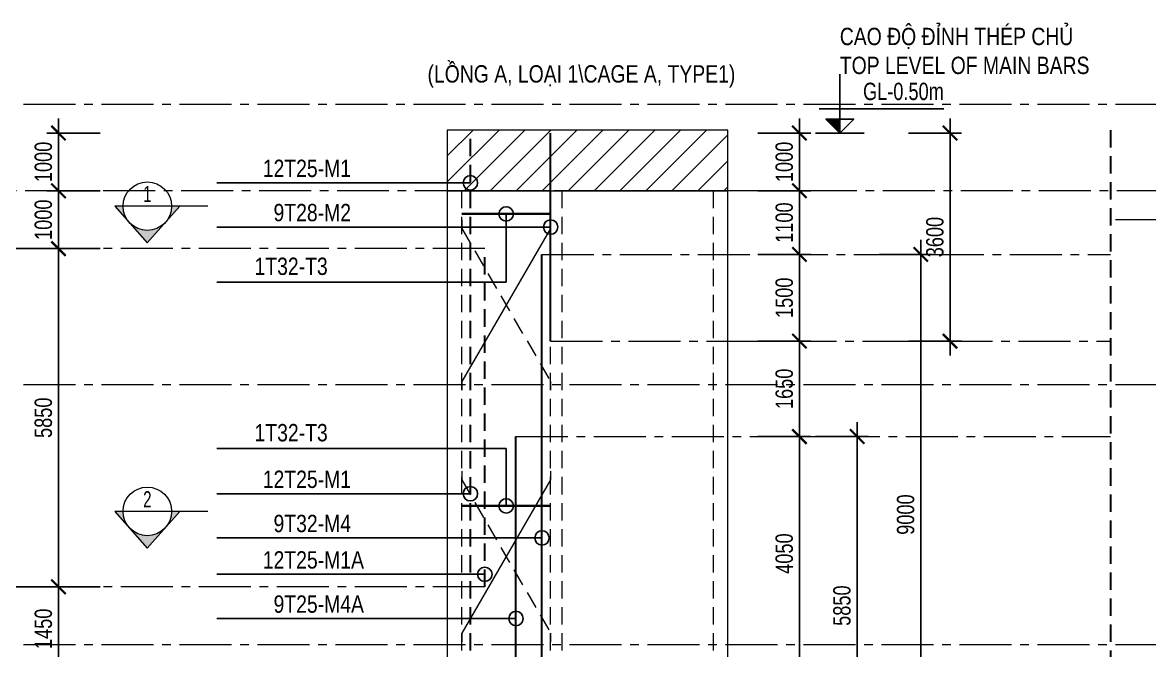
# Model space of a CAD drawing. Header units: millimetres. Extents: x 2611025 to 4139346, y -89870 to 101087.
# Drawn here: x 2910413 to 2929918, y -9450 to 1411 of the extents above; entities that cross this region are included whole.
import ezdxf
from ezdxf.enums import TextEntityAlignment as Align

# ---------------------------------------------------------------- set-up
doc = ezdxf.new("R2010")
doc.units = ezdxf.units.MM
doc.header["$LTSCALE"] = 1200
doc.header["$PDMODE"] = 35
for name, pattern in [('CENTER2', [1.125, 0.75, -0.125, 0.125, -0.125]), ('CONTINOUS', [0]), ('HIDDEN', [0.375, 0.25, -0.125])]:
    doc.linetypes.add(name, pattern=pattern)
for name, color, linetype, lineweight in [('1', 9, 'Continuous', 13), ('BOUND', 3, 'Continuous', 20), ('C1CO', 4, 'Continuous', 35), ('Grid line', 160, 'CENTER2', 5), ('HIDE', 8, 'HIDDEN', 13), ('K-THUOC', 1, 'Continuous', 18), ('LEADER', 8, 'Continuous', 9), ('T1CO', 4, 'Continuous', 20), ('T1HI', 4, 'HIDDEN', 13), ('TCHI', 4, 'HIDDEN', 30), ('TEXTMA', 2, 'Continuous', 13), ('TEXTVN', 2, 'Continuous', 20)]:
    doc.layers.add(name, color=color, linetype=linetype, lineweight=lineweight)
for name, color, linetype in [('CDC.02.DIM', 1, 'Continuous'), ('CDC.06.TEXT', 2, 'Continuous'), ('CDC.10.HATCH', 251, 'Continuous')]:
    doc.layers.add(name, color=color, linetype=linetype)
doc.styles.add('DB_Arial', font='arial.ttf', dxfattribs={"width": 0.8})
doc.styles.add('SMTEXT', font='arial.ttf', dxfattribs={"width": 0.75})
doc.styles.add('TEXTVN', font='VHELVCN.TTF', dxfattribs={"width": 0.8})
doc.dimstyles.new('BSV1-100', dxfattribs={"dimtxt": 300, "dimasz": 250, "dimexe": 200, "dimexo": 0, "dimgap": 108, "dimtad": 1, "dimdec": 0, "dimdsep": 46, "dimtxsty": 'SMTEXT', "dimblk": 'ARCHTICK', "dimcen": 100, "dimdle": 250, "dimclrd": 256, "dimclre": 256, "dimclrt": 1, "dimadec": 0, "dimazin": 0, "dimtfac": 1, "dimtdec": 0, "dimtix": 1, "dimtmove": 2, "dimatfit": 3, "dimfxl": 720, "dimfxlon": 1, "dimtolj": 1, "dimtzin": 0, "dimarcsym": 0})
doc.dimstyles.new('BSV25', dxfattribs={"dimtxt": 300, "dimasz": 250, "dimexe": 200, "dimexo": 0, "dimgap": 108, "dimtad": 1, "dimdec": 0, "dimlfac": 0.25, "dimdsep": 46, "dimtxsty": 'SMTEXT', "dimblk": 'ARCHTICK', "dimcen": 100, "dimdle": 250, "dimclrd": 256, "dimclre": 256, "dimclrt": 2, "dimadec": 0, "dimazin": 0, "dimtfac": 1, "dimtdec": 0, "dimtix": 1, "dimtmove": 2, "dimatfit": 3, "dimfxl": 800, "dimfxlon": 1, "dimtolj": 1, "dimtzin": 0, "dimarcsym": 0})

# ---------------------------------------------------------------- blocks, each defined once
blk = doc.blocks.new('_ArchTick')
at = {"color": 0, "linetype": 'ByBlock', "const_width": 0.15}
blk.add_lwpolyline([(-0.5, -0.5), (0.5, 0.5)], dxfattribs=at)
blk = doc.blocks.new('SIGSEC')
at = {"layer": '1', "lineweight": 9}
h = blk.add_hatch(color=256, dxfattribs=at)
h.dxf.hatch_style = 1
h.paths.add_polyline_path([(-420, 0), (-560, 0), (-315, -278, -0.182676)])
h = blk.add_hatch(color=256, dxfattribs=at)
h.dxf.hatch_style = 1
h.paths.add_polyline_path([(560, 0), (420, 0, -0.182676), (315, -278)])
h = blk.add_hatch(color=256, dxfattribs=at)
h.dxf.hatch_style = 1
h.paths.add_polyline_path([(315, -278, -0.451416), (-315, -278), (0, -635)])
at = {"layer": '1', "lineweight": 9, "elevation": 0}
blk.add_lwpolyline([(1050, 0), (-560, 0), (0, -635), (560, 0)], dxfattribs=at)
at = {"layer": '1', "lineweight": 9}
blk.add_circle((0, 0), 420, dxfattribs=at)
at = {"layer": 'BOUND', "lineweight": 9, "style": 'TEXTVN', "width": 0.8}
blk.add_attdef('SEC', text='', height=280, dxfattribs=at).set_placement((0, 210, 0), align=Align.MIDDLE_CENTER)
blk = doc.blocks.new('tag_cd')
at = {"layer": 'CDC.10.HATCH'}
blk.add_hatch(color=256, dxfattribs=at).paths.add_polyline_path([(180, 240), (420, 0), (420, 240)])
at = {"layer": 'CDC.02.DIM'}
for points in [[(420, 240), (420, 0), (660, 240), (180, 240), (420, 0), (420, 1020)], [(60, 420), (2220, 420)], [(0, 0), (840, 0)]]:
    blk.add_lwpolyline(points, dxfattribs=at)
at = {"layer": 'CDC.06.TEXT', "ltscale": 0.5, "style": 'SMTEXT', "width": 0.75}
blk.add_attdef('CD', text='', height=300, dxfattribs=at).set_placement((2220, 570), align=Align.RIGHT)
blk = doc.blocks.new('*D286')
at = {"layer": 'Defpoints', "color": 0, "transparency": 16777216}
for p in [(2902653, 0), (2902090, -4850), (2937204, -4850)]:
    blk.add_point(p, dxfattribs=at)
at = {"layer": 'K-THUOC', "lineweight": -2, "transparency": 16777216}
for p, q in [((2902090, 250), (2902090, -5100)), ((2902653, 0), (2901890, 0)), ((2902810, -4850), (2901890, -4850))]:
    blk.add_line(p, q, dxfattribs=at)
at = {"layer": 'K-THUOC', "lineweight": -2, "transparency": 16777216, "xscale": 250, "yscale": 250, "zscale": 250}
for p, rotation in [((2902090, 0), 90), ((2902090, -4850), 270)]:
    blk.add_blockref('_ArchTick', p, dxfattribs=dict(at, rotation=rotation))
at = {"layer": 'K-THUOC', "color": 1, "transparency": 16777216, "insert": (2901829, -2425), "char_height": 300, "attachment_point": 5, "rotation": 90, "style": 'SMTEXT'}
blk.add_mtext('\\A1;4850', dxfattribs=at)
blk = doc.blocks.new('*D287')
at = {"layer": 'Defpoints', "color": 0, "transparency": 16777216}
for p in [(2937204, -4850), (2902090, -9350), (2937204, -9350)]:
    blk.add_point(p, dxfattribs=at)
at = {"layer": 'K-THUOC', "lineweight": -2, "transparency": 16777216}
for p, q in [((2902090, -4600), (2902090, -9600)), ((2902810, -4850), (2901890, -4850)), ((2902810, -9350), (2901890, -9350))]:
    blk.add_line(p, q, dxfattribs=at)
at = {"layer": 'K-THUOC', "lineweight": -2, "transparency": 16777216, "xscale": 250, "yscale": 250, "zscale": 250}
for p, rotation in [((2902090, -4850), 90), ((2902090, -9350), 270)]:
    blk.add_blockref('_ArchTick', p, dxfattribs=dict(at, rotation=rotation))
at = {"layer": 'K-THUOC', "color": 1, "transparency": 16777216, "insert": (2901829, -7100), "char_height": 300, "attachment_point": 5, "rotation": 90, "style": 'SMTEXT'}
blk.add_mtext('\\A1;4500', dxfattribs=at)
blk = doc.blocks.new('*D288')
at = {"layer": 'Defpoints', "color": 0, "transparency": 16777216}
for p in [(2937204, -9350), (2902090, -13150), (2937204, -13150)]:
    blk.add_point(p, dxfattribs=at)
at = {"layer": 'K-THUOC', "lineweight": -2, "transparency": 16777216}
for p, q in [((2902090, -9100), (2902090, -13400)), ((2902810, -9350), (2901890, -9350)), ((2902810, -13150), (2901890, -13150))]:
    blk.add_line(p, q, dxfattribs=at)
at = {"layer": 'K-THUOC', "lineweight": -2, "transparency": 16777216, "xscale": 250, "yscale": 250, "zscale": 250}
for p, rotation in [((2902090, -9350), 90), ((2902090, -13150), 270)]:
    blk.add_blockref('_ArchTick', p, dxfattribs=dict(at, rotation=rotation))
at = {"layer": 'K-THUOC', "color": 1, "transparency": 16777216, "insert": (2901829, -11250), "char_height": 300, "attachment_point": 5, "rotation": 90, "style": 'SMTEXT'}
blk.add_mtext('\\A1;3800', dxfattribs=at)
blk = doc.blocks.new('*D297')
at = {"layer": 'Defpoints', "color": 0, "transparency": 16777216}
for p in [(2918164, -500), (2911035, -1500), (2917764, -1500)]:
    blk.add_point(p, dxfattribs=at)
at = {"layer": 'K-THUOC', "lineweight": -2, "transparency": 16777216}
for p, q in [((2911035, -250), (2911035, -1750)), ((2911755, -500), (2910835, -500)), ((2911755, -1500), (2910835, -1500))]:
    blk.add_line(p, q, dxfattribs=at)
at = {"layer": 'K-THUOC', "lineweight": -2, "transparency": 16777216, "xscale": 250, "yscale": 250, "zscale": 250}
for p, rotation in [((2911035, -500), 90), ((2911035, -1500), 270)]:
    blk.add_blockref('_ArchTick', p, dxfattribs=dict(at, rotation=rotation))
at = {"layer": 'K-THUOC', "color": 1, "transparency": 16777216, "insert": (2910774, -1000), "char_height": 300, "attachment_point": 5, "rotation": 90, "style": 'SMTEXT'}
blk.add_mtext('\\A1;1000', dxfattribs=at)
blk = doc.blocks.new('*D298')
at = {"layer": 'Defpoints', "color": 0, "transparency": 16777216}
for p in [(2917764, -1500), (2911035, -2500), (2917764, -2500)]:
    blk.add_point(p, dxfattribs=at)
at = {"layer": 'K-THUOC', "lineweight": -2, "transparency": 16777216}
for p, q in [((2911035, -1250), (2911035, -2750)), ((2911755, -1500), (2910835, -1500)), ((2911755, -2500), (2910835, -2500))]:
    blk.add_line(p, q, dxfattribs=at)
at = {"layer": 'K-THUOC', "lineweight": -2, "transparency": 16777216, "xscale": 250, "yscale": 250, "zscale": 250}
for p, rotation in [((2911035, -1500), 90), ((2911035, -2500), 270)]:
    blk.add_blockref('_ArchTick', p, dxfattribs=dict(at, rotation=rotation))
at = {"layer": 'K-THUOC', "color": 1, "transparency": 16777216, "insert": (2910774, -2000), "char_height": 300, "attachment_point": 5, "rotation": 90, "style": 'SMTEXT'}
blk.add_mtext('\\A1;1000', dxfattribs=at)
blk = doc.blocks.new('*D299')
at = {"layer": 'Defpoints', "color": 0, "transparency": 16777216}
for p in [(2917764, -2500), (2911035, -8350), (2917764, -8350)]:
    blk.add_point(p, dxfattribs=at)
at = {"layer": 'K-THUOC', "lineweight": -2, "transparency": 16777216}
for p, q in [((2911035, -2250), (2911035, -8600)), ((2911755, -2500), (2910835, -2500)), ((2911755, -8350), (2910835, -8350))]:
    blk.add_line(p, q, dxfattribs=at)
at = {"layer": 'K-THUOC', "lineweight": -2, "transparency": 16777216, "xscale": 250, "yscale": 250, "zscale": 250}
for p, rotation in [((2911035, -2500), 90), ((2911035, -8350), 270)]:
    blk.add_blockref('_ArchTick', p, dxfattribs=dict(at, rotation=rotation))
at = {"layer": 'K-THUOC', "color": 1, "transparency": 16777216, "insert": (2910774, -5425), "char_height": 300, "attachment_point": 5, "rotation": 90, "style": 'SMTEXT'}
blk.add_mtext('\\A1;5850', dxfattribs=at)
blk = doc.blocks.new('*D300')
at = {"layer": 'Defpoints', "color": 0, "transparency": 16777216}
for p in [(2917764, -8351), (2911035, -9800), (2917764, -9800)]:
    blk.add_point(p, dxfattribs=at)
at = {"layer": 'K-THUOC', "lineweight": -2, "transparency": 16777216}
for p, q in [((2911035, -8101), (2911035, -10050)), ((2911755, -8351), (2910835, -8351)), ((2911755, -9800), (2910835, -9800))]:
    blk.add_line(p, q, dxfattribs=at)
at = {"layer": 'K-THUOC', "lineweight": -2, "transparency": 16777216, "xscale": 250, "yscale": 250, "zscale": 250}
for p, rotation in [((2911035, -8351), 90), ((2911035, -9800), 270)]:
    blk.add_blockref('_ArchTick', p, dxfattribs=dict(at, rotation=rotation))
at = {"layer": 'K-THUOC', "color": 1, "transparency": 16777216, "insert": (2910774, -9076), "char_height": 300, "attachment_point": 5, "rotation": 90, "style": 'SMTEXT'}
blk.add_mtext('\\A1;1450', dxfattribs=at)
blk = doc.blocks.new('*D309')
at = {"layer": 'Defpoints', "color": 0, "transparency": 16777216}
for p in [(2909488, -500), (2918164, -500), (2918164, -11250)]:
    blk.add_point(p, dxfattribs=at)
at = {"layer": 'K-THUOC', "lineweight": -2, "transparency": 16777216}
for p, q in [((2909488, -11500), (2909488, -250)), ((2910208, -500), (2909288, -500)), ((2910208, -11250), (2909288, -11250))]:
    blk.add_line(p, q, dxfattribs=at)
at = {"layer": 'K-THUOC', "lineweight": -2, "transparency": 16777216, "xscale": 250, "yscale": 250, "zscale": 250}
for p, rotation in [((2909488, -500), 90), ((2909488, -11250), 270)]:
    blk.add_blockref('_ArchTick', p, dxfattribs=dict(at, rotation=rotation))
at = {"layer": 'K-THUOC', "color": 1, "transparency": 16777216, "insert": (2909227, -5875), "char_height": 300, "attachment_point": 5, "rotation": 90, "style": 'SMTEXT'}
blk.add_mtext('\\A1;10750', dxfattribs=at)
blk = doc.blocks.new('*D310')
at = {"layer": 'Defpoints', "color": 0, "transparency": 16777216}
for p in [(2918414, -2500), (2910133, -8350), (2918414, -8350)]:
    blk.add_point(p, dxfattribs=at)
at = {"layer": 'K-THUOC', "lineweight": -2, "transparency": 16777216}
for p, q in [((2910133, -2250), (2910133, -8600)), ((2910853, -2500), (2909933, -2500)), ((2910853, -8350), (2909933, -8350))]:
    blk.add_line(p, q, dxfattribs=at)
at = {"layer": 'K-THUOC', "lineweight": -2, "transparency": 16777216, "xscale": 250, "yscale": 250, "zscale": 250}
for p, rotation in [((2910133, -2500), 90), ((2910133, -8350), 270)]:
    blk.add_blockref('_ArchTick', p, dxfattribs=dict(at, rotation=rotation))
at = {"layer": 'K-THUOC', "color": 1, "transparency": 16777216, "insert": (2909872, -5425), "char_height": 300, "attachment_point": 5, "rotation": 90, "style": 'SMTEXT'}
blk.add_mtext('\\A1;5850', dxfattribs=at)
blk = doc.blocks.new('*D312')
at = {"layer": 'Defpoints', "color": 0, "transparency": 16777216}
for p in [(2919554, -500), (2922619, -1500), (2923859, -1500)]:
    blk.add_point(p, dxfattribs=at)
at = {"layer": 'K-THUOC', "lineweight": -2, "transparency": 16777216}
for p, q in [((2923859, -250), (2923859, -1750)), ((2923139, -500), (2924059, -500)), ((2923139, -1500), (2924059, -1500))]:
    blk.add_line(p, q, dxfattribs=at)
at = {"layer": 'K-THUOC', "lineweight": -2, "transparency": 16777216, "xscale": 250, "yscale": 250, "zscale": 250}
for p, rotation in [((2923859, -500), 90), ((2923859, -1500), 270)]:
    blk.add_blockref('_ArchTick', p, dxfattribs=dict(at, rotation=rotation))
at = {"layer": 'K-THUOC', "color": 1, "transparency": 16777216, "insert": (2923598, -1000), "char_height": 300, "attachment_point": 5, "rotation": 90, "style": 'SMTEXT'}
blk.add_mtext('\\A1;1000', dxfattribs=at)
blk = doc.blocks.new('*D313')
at = {"layer": 'Defpoints', "color": 0, "transparency": 16777216}
for p in [(2919554, -1500), (2919554, -2600), (2923859, -2600)]:
    blk.add_point(p, dxfattribs=at)
at = {"layer": 'K-THUOC', "lineweight": -2, "transparency": 16777216}
for p, q in [((2923859, -1250), (2923859, -2850)), ((2923139, -1500), (2924059, -1500)), ((2923139, -2600), (2924059, -2600))]:
    blk.add_line(p, q, dxfattribs=at)
at = {"layer": 'K-THUOC', "lineweight": -2, "transparency": 16777216, "xscale": 250, "yscale": 250, "zscale": 250}
for p, rotation in [((2923859, -1500), 90), ((2923859, -2600), 270)]:
    blk.add_blockref('_ArchTick', p, dxfattribs=dict(at, rotation=rotation))
at = {"layer": 'K-THUOC', "color": 1, "transparency": 16777216, "insert": (2923598, -2050), "char_height": 300, "attachment_point": 5, "rotation": 90, "style": 'SMTEXT'}
blk.add_mtext('\\A1;1100', dxfattribs=at)
blk = doc.blocks.new('*D314')
at = {"layer": 'Defpoints', "color": 0, "transparency": 16777216}
for p in [(2919554, -2600), (2919554, -4100), (2923859, -4100)]:
    blk.add_point(p, dxfattribs=at)
at = {"layer": 'K-THUOC', "lineweight": -2, "transparency": 16777216}
for p, q in [((2923859, -2350), (2923859, -4350)), ((2923139, -2600), (2924059, -2600)), ((2923139, -4100), (2924059, -4100))]:
    blk.add_line(p, q, dxfattribs=at)
at = {"layer": 'K-THUOC', "lineweight": -2, "transparency": 16777216, "xscale": 250, "yscale": 250, "zscale": 250}
for p, rotation in [((2923859, -2600), 90), ((2923859, -4100), 270)]:
    blk.add_blockref('_ArchTick', p, dxfattribs=dict(at, rotation=rotation))
at = {"layer": 'K-THUOC', "color": 1, "transparency": 16777216, "insert": (2923598, -3350), "char_height": 300, "attachment_point": 5, "rotation": 90, "style": 'SMTEXT'}
blk.add_mtext('\\A1;1500', dxfattribs=at)
blk = doc.blocks.new('*D315')
at = {"layer": 'Defpoints', "color": 0, "transparency": 16777216}
for p in [(2919554, -4100), (2919554, -5750), (2923859, -5750)]:
    blk.add_point(p, dxfattribs=at)
at = {"layer": 'K-THUOC', "lineweight": -2, "transparency": 16777216}
for p, q in [((2923859, -3850), (2923859, -6000)), ((2923139, -4100), (2924059, -4100)), ((2923139, -5750), (2924059, -5750))]:
    blk.add_line(p, q, dxfattribs=at)
at = {"layer": 'K-THUOC', "lineweight": -2, "transparency": 16777216, "xscale": 250, "yscale": 250, "zscale": 250}
for p, rotation in [((2923859, -4100), 90), ((2923859, -5750), 270)]:
    blk.add_blockref('_ArchTick', p, dxfattribs=dict(at, rotation=rotation))
at = {"layer": 'K-THUOC', "color": 1, "transparency": 16777216, "insert": (2923598, -4925), "char_height": 300, "attachment_point": 5, "rotation": 90, "style": 'SMTEXT'}
blk.add_mtext('\\A1;1650', dxfattribs=at)
blk = doc.blocks.new('*D316')
at = {"layer": 'Defpoints', "color": 0, "transparency": 16777216}
for p in [(2919554, -5750), (2919554, -9800), (2923859, -9800)]:
    blk.add_point(p, dxfattribs=at)
at = {"layer": 'K-THUOC', "lineweight": -2, "transparency": 16777216}
for p, q in [((2923859, -5500), (2923859, -10050)), ((2923139, -5750), (2924059, -5750)), ((2923139, -9800), (2924059, -9800))]:
    blk.add_line(p, q, dxfattribs=at)
at = {"layer": 'K-THUOC', "lineweight": -2, "transparency": 16777216, "xscale": 250, "yscale": 250, "zscale": 250}
for p, rotation in [((2923859, -5750), 90), ((2923859, -9800), 270)]:
    blk.add_blockref('_ArchTick', p, dxfattribs=dict(at, rotation=rotation))
at = {"layer": 'K-THUOC', "color": 1, "transparency": 16777216, "insert": (2923598, -7775), "char_height": 300, "attachment_point": 5, "rotation": 90, "style": 'SMTEXT'}
blk.add_mtext('\\A1;4050', dxfattribs=at)
blk = doc.blocks.new('*D325')
at = {"layer": 'Defpoints', "color": 0, "transparency": 16777216}
for p in [(2919404, -2600), (2919404, -11600), (2925960, -11600)]:
    blk.add_point(p, dxfattribs=at)
at = {"layer": 'K-THUOC', "lineweight": -2, "transparency": 16777216}
for p, q in [((2925960, -2350), (2925960, -11850)), ((2925240, -2600), (2926160, -2600)), ((2925240, -11600), (2926160, -11600))]:
    blk.add_line(p, q, dxfattribs=at)
at = {"layer": 'K-THUOC', "lineweight": -2, "transparency": 16777216, "xscale": 250, "yscale": 250, "zscale": 250}
for p, rotation in [((2925960, -2600), 90), ((2925960, -11600), 270)]:
    blk.add_blockref('_ArchTick', p, dxfattribs=dict(at, rotation=rotation))
at = {"layer": 'K-THUOC', "color": 1, "transparency": 16777216, "insert": (2925699, -7100), "char_height": 300, "attachment_point": 5, "rotation": 90, "style": 'SMTEXT'}
blk.add_mtext('\\A1;9000', dxfattribs=at)
blk = doc.blocks.new('*D326')
at = {"layer": 'Defpoints', "color": 0, "transparency": 16777216}
for p in [(2919554, -500), (2926466, -500), (2919554, -4100)]:
    blk.add_point(p, dxfattribs=at)
at = {"layer": 'K-THUOC', "lineweight": -2, "transparency": 16777216}
for p, q in [((2926466, -4350), (2926466, -250)), ((2925746, -500), (2926666, -500)), ((2925746, -4100), (2926666, -4100))]:
    blk.add_line(p, q, dxfattribs=at)
at = {"layer": 'K-THUOC', "lineweight": -2, "transparency": 16777216, "xscale": 250, "yscale": 250, "zscale": 250}
for p, rotation in [((2926466, -500), 90), ((2926466, -4100), 270)]:
    blk.add_blockref('_ArchTick', p, dxfattribs=dict(at, rotation=rotation))
at = {"layer": 'K-THUOC', "color": 1, "transparency": 16777216, "insert": (2926205, -2300), "char_height": 300, "attachment_point": 5, "rotation": 90, "style": 'SMTEXT'}
blk.add_mtext('\\A1;3600', dxfattribs=at)
blk = doc.blocks.new('*D327')
at = {"layer": 'Defpoints', "color": 0, "transparency": 16777216}
for p in [(2918954, -5750), (2918954, -11600), (2924858, -11600)]:
    blk.add_point(p, dxfattribs=at)
at = {"layer": 'K-THUOC', "lineweight": -2, "transparency": 16777216}
for p, q in [((2924858, -5500), (2924858, -11850)), ((2924138, -5750), (2925058, -5750)), ((2924138, -11600), (2925058, -11600))]:
    blk.add_line(p, q, dxfattribs=at)
at = {"layer": 'K-THUOC', "lineweight": -2, "transparency": 16777216, "xscale": 250, "yscale": 250, "zscale": 250}
for p, rotation in [((2924858, -5750), 90), ((2924858, -11600), 270)]:
    blk.add_blockref('_ArchTick', p, dxfattribs=dict(at, rotation=rotation))
at = {"layer": 'K-THUOC', "color": 1, "transparency": 16777216, "insert": (2924596, -8675), "char_height": 300, "attachment_point": 5, "rotation": 90, "style": 'SMTEXT'}
blk.add_mtext('\\A1;5850', dxfattribs=at)

msp = doc.modelspace()

# ---------------------------------------------------------------- hatches: boundary and pattern name
at = {"layer": 'CDC.10.HATCH'}
h = msp.add_hatch(dxfattribs=at)
h.set_pattern_fill('ANSI31', color=256, scale=100)
h.set_pattern_definition([(45, (136578.05, 0), (-224.506403, 224.506403), [])])
h.paths.add_polyline_path([(2917764, -1500), (2922619, -1500), (2922619, -450), (2917764, -450)])

# ---------------------------------------------------------------- linework, layer by layer
at = {"layer": 'BOUND'}
msp.add_lwpolyline([(2917764, -1500), (2922619, -1500), (2922619, -450), (2917764, -450)], close=True, dxfattribs=at)
for points in [[(2919554, -1500), (2917764, -1500), (2917764, -45000), (2919554, -45000)], [(2919754, -45000), (2922619, -45000), (2922619, -1500), (2919754, -1500)]]:
    msp.add_lwpolyline(points, dxfattribs=at)
at = {"layer": 'C1CO'}
for p, q in [((2918014, -1900), (2919554, -1900)), ((2918014, -6950), (2919554, -6950))]:
    msp.add_line(p, q, dxfattribs=at)
at = {"layer": 'Grid line', "color": 2}
for p, q in [((2898281, 0), (2964933.9, 0)), ((2898281, -4850), (2957433.3, -4850)), ((2898281, -9350), (2957433.3, -9350))]:
    msp.add_line(p, q, dxfattribs=at)
at = {"layer": 'Grid line'}
for p, q in [((2953205.8, -1500), (2903050.4, -1500)), ((2941032, -1999.7), (2929243.4, -1999.7)), ((2918414, -2499.7), (2903050.4, -2500)), ((2919404, -2600.3), (2929243.4, -2600.3)), ((2919554, -4100.3), (2929243.4, -4100.3)), ((2918954, -5750.3), (2929243.4, -5750.3)), ((2918414, -8349.7), (2903050.4, -8349.7))]:
    msp.add_line(p, q, dxfattribs=at)
at = {"layer": 'HIDE'}
for p, q in [((2918014, -45000), (2918014, -1500)), ((2919554, -45000), (2919554, -1500)), ((2919754, -45000), (2919754, -1500)), ((2922369, -1500), (2922369, -45000))]:
    msp.add_line(p, q, dxfattribs=at)
at = {"layer": 'T1CO'}
for points in [[(2919554, -2000), (2919554, -2150), (2918014, -4800), (2918014, -4950)], [(2919554, -6350.3), (2919554, -6500.3), (2918014, -9150.3), (2918014, -9300.3)]]:
    msp.add_lwpolyline(points, dxfattribs=at)
at = {"layer": 'T1HI'}
for points in [[(2918014, -2000), (2918014, -2150), (2919554, -4800), (2919554, -4950)], [(2918014, -6350.3), (2918014, -6500.3), (2919554, -9150.3), (2919554, -9300.3)]]:
    msp.add_lwpolyline(points, dxfattribs=at)
at = {"layer": 'TCHI'}
msp.add_line((2929243.4, -450), (2929243.4, -45000), dxfattribs=at)
at = {"layer": 'TCHI', "linetype": 'HIDDEN'}
for points in [[(2918164, -11250.3), (2918164, -500)], [(2918414, -8349.7), (2918414, -2499.7)]]:
    msp.add_lwpolyline(points, dxfattribs=at)
at = {"layer": 'TCHI', "linetype": 'CONTINOUS'}
for points in [[(2919554, -4100.3), (2919554, -500)], [(2919404, -11600.3), (2919404, -2600.3)]]:
    msp.add_lwpolyline(points, dxfattribs=at)
at = {"layer": 'TCHI', "color": 6, "linetype": 'CONTINOUS'}
msp.add_lwpolyline([(2918954, -11600.3), (2918954, -5750.3)], dxfattribs=at)

# ---------------------------------------------------------------- block references
at = {"layer": '1', "lineweight": 20}
for p, values in [((2912572.8, -1765.4), {'SEC': '1'}), ((2912572.8, -7045.4), {'SEC': '2'})]:
    msp.add_blockref('SIGSEC', p, dxfattribs=at).add_auto_attribs(values)
at = {"layer": 'CDC.10.HATCH'}
msp.add_blockref('tag_cd', (2924138.6, -500), dxfattribs=at).add_auto_attribs({'CD': 'GL-0.50m'})

# ---------------------------------------------------------------- texts
at = {"layer": 'TEXTMA', "style": 'DB_Arial', "width": 0.8}
for s, p in [('12T25-M1', (2916098.6, -1261.5)), ('9T28-M2', (2916098.6, -2026.1)), ('1T32-T3', (2915695.4, -2954.9)), ('1T32-T3', (2915695.4, -5833.5)), ('12T25-M1', (2916098.6, -6639.5)), ('9T32-M4', (2916098.6, -7404.1)), ('12T25-M1A', (2916322.7, -8033.6)), ('9T25-M4A', (2916322.7, -8798.2))]:
    msp.add_text(s, height=300, dxfattribs=at).set_placement(p, align=Align.RIGHT)
at = {"layer": 'TEXTVN', "style": 'DB_Arial', "width": 0.8}
for s, p in [('CAO ĐỘ ĐỈNH THÉP CHỦ', (2924558.6, 1020)), ('TOP LEVEL OF MAIN BARS', (2924558.6, 520))]:
    msp.add_text(s, height=300, dxfattribs=at).set_placement(p)
msp.add_text('(LỒNG A, LOẠI 1\\CAGE A, TYPE1)', height=300, rotation=360, dxfattribs=at).set_placement((2917422.2, 372.8))

# ---------------------------------------------------------------- dimensions: what is measured, and where the dimension line sits
at = {"layer": 'K-THUOC'}
for base, p1, p2, picture, middle in [((2902090.4, -4850), (2902652.8, 0), (2937203.5, -4850), '*D286', (2901829.2, -2425)), ((2909487.7, -500), (2918164, -11250.3), (2918164, -500), '*D309', (2909226.5, -5875.2)), ((2911034.7, -1500), (2918164, -500), (2917764, -1500), '*D297', (2910773.5, -1000)), ((2923858.9, -1500), (2919554, -500), (2922619, -1500), '*D312', (2923597.8, -1000)), ((2926465.9, -500), (2919554, -4100.3), (2919554, -500), '*D326', (2926204.6, -2300.2)), ((2911034.7, -2499.7), (2917764, -1500), (2917764, -2499.7), '*D298', (2910773.5, -1999.8)), ((2923858.9, -2600.3), (2919554, -1500), (2919554, -2600.3), '*D313', (2923597.8, -2050.2)), ((2910132.8, -8349.7), (2918414, -2499.7), (2918414, -8349.7), '*D310', (2909871.6, -5424.7)), ((2911034.7, -8349.7), (2917764, -2499.7), (2917764, -8349.7), '*D299', (2910773.5, -5424.7)), ((2925960.1, -11600.3), (2919404, -2600.3), (2919404, -11600.3), '*D325', (2925698.9, -7100.3)), ((2923858.9, -4100.3), (2919554, -2600.3), (2919554, -4100.3), '*D314', (2923597.8, -3350.3)), ((2923858.9, -5750.3), (2919554, -4100.3), (2919554, -5750.3), '*D315', (2923597.8, -4925.3)), ((2902090.4, -9350), (2937203.5, -4850), (2937203.5, -9350), '*D287', (2901829.2, -7100)), ((2924857.6, -11600.3), (2918954, -5750.3), (2918954, -11600.3), '*D327', (2924596.4, -8675.3)), ((2923858.9, -9800.3), (2919554, -5750.3), (2919554, -9800.3), '*D316', (2923597.8, -7775.3)), ((2911034.7, -9800.3), (2917764, -8350.7), (2917764, -9800.3), '*D300', (2910773.5, -9075.5)), ((2902090.4, -13150), (2937203.5, -9350), (2937203.5, -13150), '*D288', (2901829.1, -11250))]:
    dim = msp.add_linear_dim(base=base, p1=p1, p2=p2, angle=90, dimstyle='BSV1-100', dxfattribs=at)
    dim.commit()
    dim.dimension.update_dxf_attribs({"geometry": picture, "text_midpoint": middle})

# ---------------------------------------------------------------- leaders
at = {"layer": 'LEADER'}
for points in [[(2918164, -1361.5), (2913778.5, -1361.5)], [(2918784, -1900), (2918784, -3078.2), (2913778.5, -3078.2)], [(2919554, -2126.1), (2913778.5, -2126.1)], [(2918784, -6950), (2918784, -5956.8), (2913778.5, -5956.8)], [(2918164, -6739.5), (2913778.5, -6739.5)], [(2919404, -7504.1), (2913778.5, -7504.1)], [(2918414, -8133.6), (2913778.5, -8133.6)], [(2918954, -8898.2), (2913778.5, -8898.2)]]:
    msp.add_leader(points, dimstyle='BSV25', override={"dimldrblk": 'Origin'}, dxfattribs=at)

doc.saveas('drawing.dxf')
